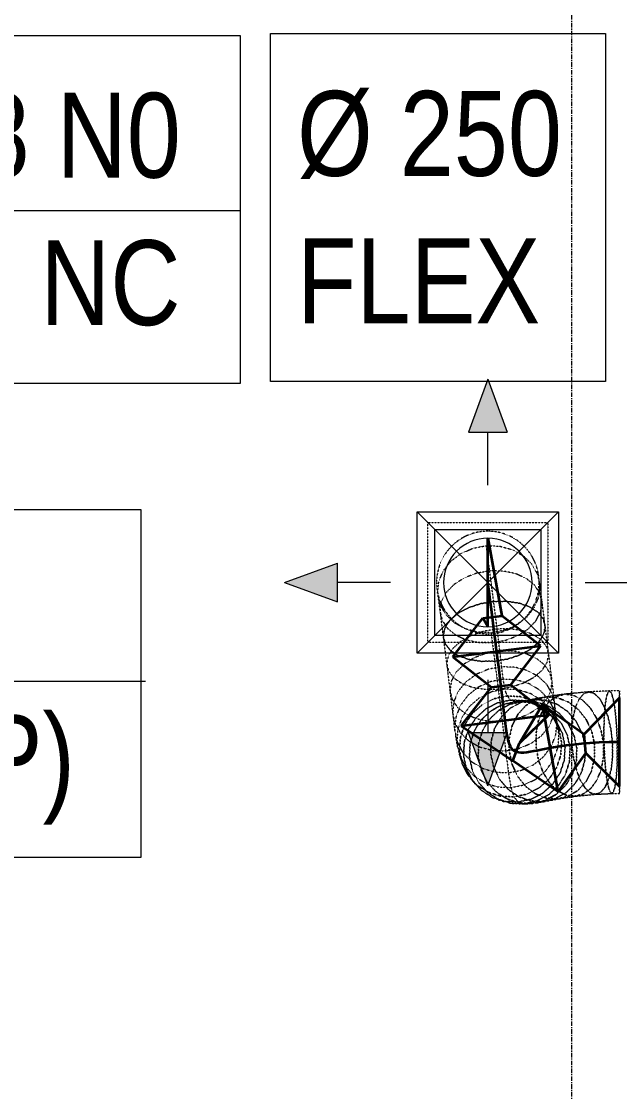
# Model space of a CAD drawing. Header units: inches. Extents: x -83664 to 20107, y -47222 to 19398.
# Drawn here: x -1529 to 163, y -7663 to -4637 of the extents above; entities that cross this region are included whole.
import ezdxf

# ---------------------------------------------------------------- set-up
doc = ezdxf.new("R2010")
doc.units = ezdxf.units.IN
doc.header["$MEASUREMENT"] = 0
for name, pattern in [('Center', [29.999999, 12, -6, 6, -6]), ('Grid Line', [22.225, 12.7, -3.175, 3.175, -3.175]), ('Hidden 0_50', [1.0584, 0.5292, -0.5292])]:
    doc.linetypes.add(name, pattern=pattern)
for name, color, linetype, lineweight, true_color in [('A-DETL', 7, 'Continuous', 18, 0x00a600), ('M-HVAC-DUCT', 7, 'Continuous', 9, 0xffe97f), ('M-HVAC-DUCT-PATT', 7, 'Continuous', 35, 0x007f00)]:
    doc.layers.add(name, color=color, linetype=linetype, lineweight=lineweight, true_color=true_color)
for name, color, linetype, lineweight in [('A-DETL-GENF', 7, 'Continuous', 9), ('G-ANNO-TEXT', 7, 'Continuous', 9), ('M-HVAC-CDFF', 7, 'Continuous', 9), ('M-HVAC-DUCT-CNTR', 7, 'Center', 9), ('S-GRID', 7, 'Continuous', 9)]:
    doc.layers.add(name, color=color, linetype=linetype, lineweight=lineweight)
doc.styles.add('Arial Narrow_21', font='ARIALN.TTF', dxfattribs={"height": 240})

# ---------------------------------------------------------------- blocks, each defined once
blk = doc.blocks.new('GCE-AT-Supply Air Rectangular Diffuser - 300x300-6788639-FIRST FLOOR AC CONDITIONING LAYOUT - PART A')
at = {"layer": 'A-DETL-GENF', "true_color": 0xff7f00}
for points in [[(54.6, 425), (0, 575), (-54.6, 425)], [(-425, -54.6), (-425, 54.6), (-575, 0)], [(425, -54.6), (575, 0), (425, 54.6)], [(0, -575), (54.6, -425), (-54.6, -425)]]:
    blk.add_hatch(color=30, dxfattribs=at).paths.add_polyline_path(points)
at = {"layer": 'A-DETL-GENF', "color": 30, "true_color": 0xff7f00}
for p, q in [((0, 575), (-54.6, 425)), ((0, 575), (54.6, 425)), ((-54.6, 425), (54.6, 425)), ((0, 275), (0, 425)), ((-200, -200), (200, 200)), ((-200, 200), (200, -200)), ((-200, -200), (-200, 200)), ((-200, 200), (200, 200)), ((200, 200), (200, -200)), ((-575, 0), (-425, 54.6)), ((-425, -54.6), (-425, 54.6)), ((425, 54.6), (425, -54.6)), ((575, 0), (425, 54.6)), ((-575, 0), (-425, -54.6)), ((275, 0), (425, 0)), ((-275, 0), (-425, 0)), ((575, 0), (425, -54.6)), ((200, -200), (-200, -200)), ((0, -275), (0, -425)), ((54.6, -425), (-54.6, -425)), ((0, -575), (-54.6, -425)), ((0, -575), (54.6, -425))]:
    blk.add_line(p, q, dxfattribs=at)
blk = doc.blocks.new('M_Rectangular to Round Transition - Angle - 45 Degree-7600494-FIRST FLOOR AC CONDITIONING LAYOUT - PART A')
at = {"layer": 'M-HVAC-DUCT', "color": 30, "true_color": 0xff7f00}
for p, q in [((160335, 87412.4), (160335, 87712.4)), ((160335, 87712.4), (160635, 87712.4)), ((160635, 87712.4), (160635, 87412.4)), ((160635, 87412.4), (160335, 87412.4))]:
    blk.add_line(p, q, dxfattribs=at)
for start, end in [(90, 180), (0, 90), (180, 270), (270, 0)]:
    blk.add_arc((160485, 87562.4), 125, start, end, dxfattribs=at)
blk = doc.blocks.new('TEMW-SMBZ-HO-BM-HVAC-00002_rvt-1-FIRST FLOOR AC CONDITIONING LAYOUT - PART A')
at = {"layer": 'M-HVAC-DUCT', "color": 30, "linetype": 'Hidden 0_50', "true_color": 0xff7f00}
for p, q in [((151076.9, 91978.7), (151076.9, 92318.7)), ((151076.9, 92318.7), (151416.9, 92318.7)), ((151416.9, 92318.7), (151416.9, 91978.7)), ((151252.1, 92181.4), (151242.8, 92252.8)), ((151263.3, 92095.1), (151252.1, 92181.4)), ((151399.6, 92098.9), (151393.1, 92148.6)), ((151105.6, 92111), (151112.1, 92061.4)), ((151273.2, 92017.2), (151263.3, 92095.1)), ((151408.6, 92029.2), (151399.6, 92098.8)), ((151112, 92061.5), (151121, 91992.2)), ((151255.9, 92006.7), (151259.5, 91978.9)), ((151280.8, 91955.3), (151273.2, 92017.2)), ((151418.6, 91950.4), (151408.7, 92029.1)), ((151416.9, 91978.7), (151076.9, 91978.7)), ((151121, 91992.3), (151130.9, 91914.2)), ((151259.5, 91978.9), (151266.3, 91926.3)), ((151286.1, 91910.4), (151280.8, 91955.3)), ((151428.2, 91873.3), (151418.7, 91950.2)), ((151130.9, 91914.4), (151140.3, 91838.3)), ((151266.3, 91926.3), (151276.4, 91847.4)), ((151290.4, 91875.2), (151286.1, 91910.4)), ((151295.1, 91847.5), (151290.4, 91875.2)), ((151435.7, 91808.6), (151428.2, 91872.9)), ((151140.2, 91838.7), (151147.7, 91774.6)), ((151276.4, 91847.4), (151287.6, 91756.3)), ((151301.5, 91828), (151295.1, 91847.5)), ((151311, 91816.4), (151301.5, 91828)), ((151402, 91823.7), (151362.1, 91816.2)), ((151413, 91825.2), (151374.2, 91817.9)), ((151459.1, 91832.5), (151405.5, 91824.3)), ((151465, 91833.1), (151413, 91825.2)), ((151531.1, 91839.4), (151462.6, 91832.9)), ((151532.5, 91839.5), (151465, 91833.1)), ((151590.7, 91842.3), (151532.1, 91839.5)), ((151590.8, 91842.3), (151532.5, 91839.5)), ((151619.5, 91842.3), (151590.8, 91842.3)), ((151619.5, 91842.3), (151590.8, 91842.3)), ((151619.5, 91552.3), (151619.5, 91842.3)), ((151619.5, 91552.3), (151619.5, 91842.3)), ((151619.5, 91842.3), (151619.5, 91697.3)), ((151619.5, 91842.3), (151619.5, 91697.3)), ((151325.2, 91811.8), (151311, 91816.4)), ((151345.6, 91812.9), (151325.2, 91811.8)), ((151351.2, 91813.2), (151330.9, 91812.2)), ((151363.6, 91816.5), (151334.6, 91811.4)), ((151374.2, 91817.9), (151345.6, 91812.9)), ((151381, 91805.6), (151367.2, 91810.1)), ((151441.5, 91761.2), (151435.7, 91809.1)), ((151147.8, 91774.1), (151153.8, 91724.9)), ((151433.2, 91765.2), (151423.7, 91776.7)), ((151446.4, 91733.4), (151440.7, 91766.8)), ((151287.6, 91756.3), (151297.4, 91672.9)), ((151448.6, 91731.3), (151441.7, 91752.6)), ((151154.6, 91719.3), (151160.8, 91683.1)), ((151297.4, 91672.9), (151305, 91610.9)), ((151619.5, 91697.3), (151619.5, 91552.3)), ((151619.5, 91697.3), (151619.5, 91552.3)), ((151165.5, 91664), (151173.6, 91639.4)), ((151305, 91610.9), (151312.1, 91569.1)), ((151198.5, 91594), (151210.4, 91579.6)), ((151312.1, 91569.1), (151320.7, 91542.7)), ((151492.3, 91544.5), (151551.2, 91550.1)), ((151494.7, 91544.7), (151552.7, 91550.2)), ((151551.2, 91550.1), (151597.5, 91552.3)), ((151551.6, 91550.1), (151597.6, 91552.3)), ((151597.5, 91552.3), (151619.5, 91552.3)), ((151597.5, 91552.3), (151619.5, 91552.3)), ((151276.3, 91534.7), (151293.5, 91529.1)), ((151320.7, 91542.7), (151332.5, 91528.3)), ((151332.5, 91528.3), (151349.3, 91522.9)), ((151343.6, 91522.5), (151366.8, 91523.7)), ((151349.3, 91522.9), (151372.4, 91524.1)), ((151372.4, 91524.1), (151403.4, 91529.5)), ((151383.5, 91525.5), (151414, 91530.9)), ((151403.4, 91529.5), (151443.3, 91537)), ((151415.6, 91531.2), (151454.3, 91538.5)), ((151443.3, 91537), (151492.3, 91544.5)), ((151450.8, 91537.9), (151498.2, 91545.1))]:
    blk.add_line(p, q, dxfattribs=at)
at = {"layer": 'M-HVAC-DUCT', "color": 30, "linetype": 'Hidden 0_50', "true_color": 0xff7f00, "flags": 128}
for points in [[(151255.9, 92006.7), (151218.3, 92008.1), (151182.8, 92017.8), (151151.8, 92035.1), (151127.5, 92058.9), (151111.5, 92087.5), (151104.8, 92119), (151108.1, 92151.2), (151120.9, 92181.9), (151142.5, 92209.1), (151171.4, 92230.9), (151205.6, 92245.8), (151242.8, 92252.8)], [(151242.8, 92252.8), (151280.4, 92251.4), (151315.9, 92241.7), (151346.9, 92224.4), (151371.2, 92200.7), (151387.2, 92172.1), (151393.9, 92140.6), (151390.6, 92108.4), (151377.8, 92077.6), (151356.2, 92050.4), (151327.3, 92028.6), (151293.1, 92013.7), (151255.9, 92006.7)], [(151252.1, 92181.4), (151214.9, 92174.8), (151180.5, 92161.7), (151151.2, 92143.1), (151129, 92120.2), (151115.5, 92094.6), (151111.5, 92068), (151117.4, 92042.2), (151132.7, 92019), (151156.4, 91999.9), (151186.9, 91986.4), (151222.1, 91979.2), (151259.5, 91978.9)], [(151252.1, 92181.4), (151214.9, 92174.8), (151180.5, 92161.7), (151151.2, 92143.1), (151129, 92120.2), (151115.5, 92094.6), (151111.5, 92068), (151117.4, 92042.2), (151132.7, 92019), (151156.4, 91999.9), (151186.9, 91986.4), (151222.1, 91979.2), (151259.5, 91978.9)], [(151259.5, 91978.9), (151296.8, 91985.5), (151331.2, 91998.5), (151360.5, 92017.1), (151382.7, 92040), (151396.2, 92065.7), (151400.2, 92092.3), (151394.3, 92118.1), (151379, 92141.3), (151355.3, 92160.3), (151324.8, 92173.9), (151289.6, 92181.1), (151252.1, 92181.4)], [(151259.5, 91978.9), (151296.8, 91985.5), (151331.2, 91998.5), (151360.5, 92017.1), (151382.7, 92040), (151396.2, 92065.7), (151400.2, 92092.3), (151394.3, 92118.1), (151379, 92141.3), (151355.3, 92160.3), (151324.8, 92173.9), (151289.6, 92181.1), (151252.1, 92181.4)], [(151266.3, 91926.3), (151229, 91925.8), (151194, 91931), (151163.9, 91941.7), (151140.7, 91957.1), (151125.9, 91976.2), (151120.6, 91997.6), (151125.1, 92019.9), (151139.2, 92041.5), (151161.8, 92061.1), (151191.4, 92077.2), (151226, 92088.8), (151263.3, 92095.1)], [(151263.3, 92095.1), (151226, 92088.8), (151191.4, 92077.2), (151161.8, 92061.1), (151139.2, 92041.5), (151125.1, 92019.9), (151120.6, 91997.6), (151125.9, 91976.2), (151140.7, 91957.1), (151163.9, 91941.7), (151194, 91931), (151229, 91925.8), (151266.3, 91926.3)], [(151263.3, 92095.1), (151300.7, 92095.6), (151335.6, 92090.3), (151365.7, 92079.6), (151389, 92064.2), (151403.7, 92045.2), (151409, 92023.8), (151404.5, 92001.5), (151390.5, 91979.8), (151367.9, 91960.3), (151338.2, 91944.1), (151303.6, 91932.5), (151266.3, 91926.3)], [(151266.3, 91926.3), (151303.6, 91932.5), (151338.2, 91944.1), (151367.9, 91960.3), (151390.5, 91979.8), (151404.5, 92001.5), (151409, 92023.8), (151403.7, 92045.2), (151389, 92064.2), (151365.7, 92079.6), (151335.6, 92090.3), (151300.7, 92095.6), (151263.3, 92095.1)], [(151273.2, 92017.2), (151235.9, 92011), (151201.3, 91999.4), (151171.7, 91983.3), (151149.1, 91963.6), (151135, 91941.9), (151130.5, 91919.5), (151135.9, 91898), (151150.6, 91878.8), (151173.9, 91863.2), (151204, 91852.4), (151239, 91847), (151276.4, 91847.4)], [(151273.2, 92017.2), (151235.9, 92011), (151201.3, 91999.4), (151171.7, 91983.3), (151149.1, 91963.6), (151135, 91941.9), (151130.5, 91919.5), (151135.9, 91898), (151150.6, 91878.8), (151173.9, 91863.2), (151204, 91852.4), (151239, 91847), (151276.4, 91847.4)], [(151276.4, 91847.4), (151313.6, 91853.6), (151348.3, 91865.2), (151377.9, 91881.3), (151400.5, 91900.9), (151414.5, 91922.7), (151419, 91945.1), (151413.7, 91966.6), (151398.9, 91985.8), (151375.7, 92001.3), (151345.5, 92012.2), (151310.6, 92017.6), (151273.2, 92017.2)], [(151276.4, 91847.4), (151313.6, 91853.6), (151348.3, 91865.2), (151377.9, 91881.3), (151400.5, 91900.9), (151414.5, 91922.7), (151419, 91945.1), (151413.7, 91966.6), (151398.9, 91985.8), (151375.7, 92001.3), (151345.5, 92012.2), (151310.6, 92017.6), (151273.2, 92017.2)], [(151280.8, 91955.3), (151243.6, 91949), (151209.1, 91936.3), (151179.7, 91918.1), (151157.5, 91895.6), (151143.8, 91870.5), (151139.8, 91844.3), (151145.6, 91819), (151160.8, 91796.1), (151184.5, 91777.3), (151214.9, 91763.9), (151250.1, 91756.7), (151287.6, 91756.3)], [(151280.8, 91955.3), (151243.6, 91949), (151209.1, 91936.3), (151179.7, 91918.1), (151157.5, 91895.6), (151143.8, 91870.5), (151139.8, 91844.3), (151145.6, 91819), (151160.8, 91796.1), (151184.5, 91777.3), (151214.9, 91763.9), (151250.1, 91756.7), (151287.6, 91756.3)], [(151287.6, 91756.3), (151324.9, 91762.7), (151359.3, 91775.4), (151388.7, 91793.6), (151411, 91816), (151424.6, 91841.2), (151428.6, 91867.3), (151422.8, 91892.7), (151407.6, 91915.5), (151383.9, 91934.3), (151353.5, 91947.7), (151318.3, 91954.9), (151280.8, 91955.3)], [(151287.6, 91756.3), (151324.9, 91762.7), (151359.3, 91775.4), (151388.7, 91793.6), (151411, 91816), (151424.6, 91841.2), (151428.6, 91867.3), (151422.8, 91892.7), (151407.6, 91915.5), (151383.9, 91934.3), (151353.5, 91947.7), (151318.3, 91954.9), (151280.8, 91955.3)], [(151286.1, 91910.4), (151248.9, 91903.7), (151214.6, 91889.3), (151185.5, 91868.3), (151163.7, 91842.1), (151150.7, 91812.4), (151147.2, 91781.3), (151153.6, 91751), (151169.4, 91723.4), (151193.5, 91700.4), (151224.3, 91683.7), (151259.8, 91674.3), (151297.4, 91672.9)], [(151286.1, 91910.4), (151248.9, 91903.7), (151214.6, 91889.3), (151185.5, 91868.3), (151163.7, 91842.1), (151150.7, 91812.4), (151147.2, 91781.3), (151153.6, 91751), (151169.4, 91723.4), (151193.5, 91700.4), (151224.3, 91683.7), (151259.8, 91674.3), (151297.4, 91672.9)], [(151297.4, 91672.9), (151334.6, 91679.6), (151368.9, 91693.9), (151397.9, 91714.9), (151419.7, 91741.2), (151432.8, 91770.8), (151436.3, 91801.9), (151429.9, 91832.3), (151414.1, 91859.9), (151390, 91882.9), (151359.1, 91899.6), (151323.7, 91909), (151286.1, 91910.4)], [(151297.4, 91672.9), (151334.6, 91679.6), (151368.9, 91693.9), (151397.9, 91714.9), (151419.7, 91741.2), (151432.8, 91770.8), (151436.3, 91801.9), (151429.9, 91832.3), (151414.1, 91859.9), (151390, 91882.9), (151359.1, 91899.6), (151323.7, 91909), (151286.1, 91910.4)], [(151290.4, 91875.2), (151253.2, 91868.1), (151219.1, 91852.4), (151190.3, 91829.3), (151168.8, 91800.3), (151156.2, 91767.4), (151153.1, 91732.9), (151159.9, 91699), (151176.1, 91668.2), (151200.6, 91642.4), (151231.7, 91623.5), (151267.3, 91612.8), (151305, 91610.9)], [(151290.4, 91875.2), (151253.2, 91868.1), (151219.1, 91852.4), (151190.3, 91829.3), (151168.8, 91800.3), (151156.2, 91767.4), (151153.1, 91732.9), (151159.9, 91699), (151176.1, 91668.2), (151200.6, 91642.4), (151231.7, 91623.5), (151267.3, 91612.8), (151305, 91610.9)], [(151305, 91610.9), (151342.1, 91618), (151376.3, 91633.7), (151405.1, 91656.8), (151426.5, 91685.8), (151439.2, 91718.7), (151442.3, 91753.2), (151435.4, 91787.1), (151419.2, 91817.9), (151394.8, 91843.7), (151363.7, 91862.6), (151328.1, 91873.3), (151290.4, 91875.2)], [(151305, 91610.9), (151342.1, 91618), (151376.3, 91633.7), (151405.1, 91656.8), (151426.5, 91685.8), (151439.2, 91718.7), (151442.3, 91753.2), (151435.4, 91787.1), (151419.2, 91817.9), (151394.8, 91843.7), (151363.7, 91862.6), (151328.1, 91873.3), (151290.4, 91875.2)], [(151295.1, 91847.5), (151258, 91839.9), (151224, 91823.4), (151195.5, 91799.1), (151174.3, 91768.5), (151161.9, 91733.9), (151159.1, 91697.5), (151166.3, 91661.8), (151182.7, 91629.3), (151207.5, 91602.2), (151238.7, 91582.3), (151274.4, 91571), (151312.1, 91569.1)], [(151295.1, 91847.5), (151258, 91839.9), (151224, 91823.4), (151195.5, 91799.1), (151174.3, 91768.5), (151161.9, 91733.9), (151159.1, 91697.5), (151166.3, 91661.8), (151182.7, 91629.3), (151207.5, 91602.2), (151238.7, 91582.3), (151274.4, 91571), (151312.1, 91569.1)], [(151320.7, 91542.7), (151283.1, 91544.6), (151247.3, 91556), (151215.9, 91576.2), (151191, 91603.9), (151174.3, 91637.2), (151166.9, 91673.7), (151169.4, 91711), (151181.4, 91746.5), (151202.4, 91777.9), (151230.7, 91803), (151264.5, 91820.1), (151301.5, 91828)], [(151301.5, 91828), (151264.5, 91820.1), (151230.7, 91803), (151202.4, 91777.9), (151181.4, 91746.5), (151169.4, 91711), (151166.9, 91673.7), (151174.3, 91637.2), (151191, 91603.9), (151215.9, 91576.2), (151247.3, 91556), (151283.1, 91544.6), (151320.7, 91542.7)], [(151312.1, 91569.1), (151349.2, 91576.6), (151383.2, 91593.1), (151411.7, 91617.5), (151432.9, 91648), (151445.3, 91682.7), (151448.1, 91719.1), (151440.9, 91754.7), (151424.5, 91787.2), (151399.8, 91814.3), (151368.5, 91834.2), (151332.8, 91845.5), (151295.1, 91847.5)], [(151312.1, 91569.1), (151349.2, 91576.6), (151383.2, 91593.1), (151411.7, 91617.5), (151432.9, 91648), (151445.3, 91682.7), (151448.1, 91719.1), (151440.9, 91754.7), (151424.5, 91787.2), (151399.8, 91814.3), (151368.5, 91834.2), (151332.8, 91845.5), (151295.1, 91847.5)], [(151301.5, 91828), (151339.2, 91826.1), (151374.9, 91814.7), (151406.3, 91794.5), (151431.2, 91766.8), (151447.9, 91733.5), (151455.3, 91697), (151452.8, 91659.7), (151440.8, 91624.1), (151419.8, 91592.8), (151391.5, 91567.7), (151357.7, 91550.6), (151320.7, 91542.7)], [(151320.7, 91542.7), (151357.7, 91550.6), (151391.5, 91567.7), (151419.8, 91592.8), (151440.8, 91624.1), (151452.8, 91659.7), (151455.3, 91697), (151447.9, 91733.5), (151431.2, 91766.8), (151406.3, 91794.5), (151374.9, 91814.7), (151339.2, 91826.1), (151301.5, 91828)], [(151443.3, 91537), (151411.5, 91539.5), (151380.9, 91551.7), (151353.4, 91572.6), (151331.1, 91601), (151315.4, 91634.8), (151307.4, 91671.8), (151307.6, 91709.4), (151316, 91745.1), (151332, 91776.4), (151354.6, 91801.2), (151382.3, 91817.9), (151413, 91825.2)], [(151413, 91825.2), (151382.3, 91817.9), (151354.6, 91801.2), (151332, 91776.4), (151316, 91745.1), (151307.6, 91709.4), (151307.4, 91671.8), (151315.4, 91634.8), (151331.1, 91601), (151353.4, 91572.6), (151380.9, 91551.7), (151411.5, 91539.5), (151443.3, 91537)], [(151492.3, 91544.5), (151467.2, 91548), (151442.9, 91561.1), (151421, 91582.9), (151403, 91612), (151390.2, 91646.2), (151383.4, 91683.4), (151383.1, 91720.9), (151389.3, 91756.3), (151401.6, 91787), (151419.2, 91811.1), (151440.8, 91826.8), (151465, 91833.1)], [(151465, 91833.1), (151440.8, 91826.8), (151419.2, 91811.1), (151401.6, 91787), (151389.3, 91756.3), (151383.1, 91720.9), (151383.4, 91683.4), (151390.2, 91646.2), (151403, 91612), (151421, 91582.9), (151442.9, 91561.1), (151467.2, 91548), (151492.3, 91544.5)], [(151413, 91825.2), (151444.8, 91822.7), (151475.4, 91810.5), (151502.8, 91789.6), (151525.2, 91761.2), (151540.9, 91727.4), (151548.9, 91690.4), (151548.7, 91652.8), (151540.3, 91617.1), (151524.3, 91585.8), (151501.6, 91561), (151474, 91544.3), (151443.3, 91537)], [(151443.3, 91537), (151474, 91544.3), (151501.6, 91561), (151524.3, 91585.8), (151540.3, 91617.1), (151548.7, 91652.8), (151548.9, 91690.4), (151540.9, 91727.4), (151525.2, 91761.2), (151502.8, 91789.6), (151475.4, 91810.5), (151444.8, 91822.7), (151413, 91825.2)], [(151465, 91833.1), (151490.1, 91829.6), (151514.4, 91816.5), (151536.3, 91794.7), (151554.2, 91765.6), (151567, 91731.4), (151573.8, 91694.2), (151574.1, 91656.7), (151567.9, 91621.3), (151555.6, 91590.6), (151538.1, 91566.5), (151516.5, 91550.8), (151492.3, 91544.5)], [(151492.3, 91544.5), (151516.5, 91550.8), (151538.1, 91566.5), (151555.6, 91590.6), (151567.9, 91621.3), (151574.1, 91656.7), (151573.8, 91694.2), (151567, 91731.4), (151554.2, 91765.6), (151536.3, 91794.7), (151514.4, 91816.5), (151490.1, 91829.6), (151465, 91833.1)], [(151551.2, 91550.1), (151536.1, 91554.6), (151521.3, 91568.6), (151507.9, 91591.2), (151496.8, 91620.9), (151488.8, 91655.6), (151484.4, 91693), (151484, 91730.5), (151487.5, 91765.6), (151494.6, 91795.9), (151505, 91819.2), (151518, 91834.1), (151532.5, 91839.5)], [(151532.5, 91839.5), (151518, 91834.1), (151505, 91819.2), (151494.6, 91795.9), (151487.5, 91765.6), (151484, 91730.5), (151484.4, 91693), (151488.8, 91655.6), (151496.8, 91620.9), (151507.9, 91591.2), (151521.3, 91568.6), (151536.1, 91554.6), (151551.2, 91550.1)], [(151532.5, 91839.5), (151547.7, 91835.1), (151562.5, 91821.1), (151575.9, 91798.4), (151586.9, 91768.7), (151594.9, 91734), (151599.3, 91696.6), (151599.8, 91659.1), (151596.3, 91624), (151589.1, 91593.8), (151578.7, 91570.4), (151565.8, 91555.5), (151551.2, 91550.1)], [(151551.2, 91550.1), (151565.8, 91555.5), (151578.7, 91570.4), (151589.1, 91593.8), (151596.3, 91624), (151599.8, 91659.1), (151599.3, 91696.6), (151594.9, 91734), (151586.9, 91768.7), (151575.9, 91798.4), (151562.5, 91821.1), (151547.7, 91835.1), (151532.5, 91839.5)], [(151597.5, 91552.3), (151592.5, 91557.2), (151587.6, 91571.7), (151583.2, 91594.7), (151579.5, 91624.8), (151576.8, 91659.7), (151575.3, 91697.3), (151575.1, 91734.8), (151576.2, 91769.8), (151578.5, 91799.8), (151581.8, 91822.8), (151586, 91837.3), (151590.8, 91842.3)], [(151590.8, 91842.3), (151586, 91837.3), (151581.8, 91822.8), (151578.5, 91799.8), (151576.2, 91769.8), (151575.1, 91734.8), (151575.3, 91697.3), (151576.8, 91659.7), (151579.5, 91624.8), (151583.2, 91594.7), (151587.6, 91571.7), (151592.5, 91557.2), (151597.5, 91552.3)], [(151590.8, 91842.3), (151595.8, 91837.3), (151600.6, 91822.8), (151605.1, 91799.8), (151608.7, 91769.8), (151611.4, 91734.8), (151612.9, 91697.3), (151613.1, 91659.7), (151612.1, 91624.8), (151609.8, 91594.7), (151606.4, 91571.7), (151602.2, 91557.2), (151597.5, 91552.3)], [(151597.5, 91552.3), (151602.2, 91557.2), (151606.4, 91571.7), (151609.8, 91594.7), (151612.1, 91624.8), (151613.1, 91659.7), (151612.9, 91697.3), (151611.4, 91734.8), (151608.7, 91769.8), (151605.1, 91799.8), (151600.6, 91822.8), (151595.8, 91837.3), (151590.8, 91842.3)], [(151332.5, 91528.3), (151295, 91530), (151259.3, 91541.4), (151227.9, 91561.7), (151202.9, 91589.6), (151185.9, 91623.1), (151178.2, 91659.9), (151180.3, 91697.6), (151192.1, 91733.6), (151212.7, 91765.4), (151240.7, 91790.9), (151274.2, 91808.3), (151311, 91816.4)], [(151311, 91816.4), (151274.2, 91808.3), (151240.7, 91790.9), (151212.7, 91765.4), (151192.1, 91733.6), (151180.3, 91697.6), (151178.2, 91659.9), (151185.9, 91623.1), (151202.9, 91589.6), (151227.9, 91561.7), (151259.3, 91541.4), (151295, 91530), (151332.5, 91528.3)], [(151349.3, 91522.9), (151312.1, 91524.5), (151276.6, 91535.8), (151245.2, 91556.1), (151220.1, 91584), (151203, 91617.5), (151195, 91654.5), (151196.7, 91692.3), (151208, 91728.5), (151228.1, 91760.4), (151255.7, 91786), (151288.8, 91803.6), (151325.2, 91811.8)], [(151325.2, 91811.8), (151288.8, 91803.6), (151255.7, 91786), (151228.1, 91760.4), (151208, 91728.5), (151196.7, 91692.3), (151195, 91654.5), (151203, 91617.5), (151220.1, 91584), (151245.2, 91556.1), (151276.6, 91535.8), (151312.1, 91524.5), (151349.3, 91522.9)], [(151372.4, 91524.1), (151335.9, 91525.7), (151300.9, 91537), (151269.9, 91557.3), (151245, 91585.2), (151227.9, 91618.8), (151219.6, 91655.7), (151220.9, 91693.5), (151231.6, 91729.6), (151251, 91761.6), (151277.7, 91787.1), (151310, 91804.6), (151345.6, 91812.9)], [(151345.6, 91812.9), (151310, 91804.6), (151277.7, 91787.1), (151251, 91761.6), (151231.6, 91729.6), (151220.9, 91693.5), (151219.6, 91655.7), (151227.9, 91618.8), (151245, 91585.2), (151269.9, 91557.3), (151300.9, 91537), (151335.9, 91525.7), (151372.4, 91524.1)], [(151403.4, 91529.5), (151368.4, 91531.4), (151334.7, 91543), (151304.8, 91563.5), (151280.6, 91591.5), (151263.7, 91625.1), (151255.4, 91662), (151256.1, 91699.7), (151265.9, 91735.6), (151284.1, 91767.4), (151309.4, 91792.7), (151340.2, 91809.9), (151374.2, 91817.9)], [(151374.2, 91817.9), (151340.2, 91809.9), (151309.4, 91792.7), (151284.1, 91767.4), (151265.9, 91735.6), (151256.1, 91699.7), (151255.4, 91662), (151263.7, 91625.1), (151280.6, 91591.5), (151304.8, 91563.5), (151334.7, 91543), (151368.4, 91531.4), (151403.4, 91529.5)], [(151311, 91816.4), (151348.5, 91814.7), (151384.2, 91803.3), (151415.7, 91783), (151440.7, 91755.2), (151457.6, 91721.7), (151465.3, 91684.8), (151463.2, 91647.1), (151451.5, 91611.1), (151430.9, 91579.3), (151402.9, 91553.8), (151369.3, 91536.4), (151332.5, 91528.3)], [(151332.5, 91528.3), (151369.3, 91536.4), (151402.9, 91553.8), (151430.9, 91579.3), (151451.5, 91611.1), (151463.2, 91647.1), (151465.3, 91684.8), (151457.6, 91721.7), (151440.7, 91755.2), (151415.7, 91783), (151384.2, 91803.3), (151348.5, 91814.7), (151311, 91816.4)], [(151325.2, 91811.8), (151362.4, 91810.2), (151397.9, 91798.9), (151429.3, 91778.6), (151454.3, 91750.8), (151471.5, 91717.2), (151479.4, 91680.3), (151477.7, 91642.4), (151466.4, 91606.3), (151446.3, 91574.3), (151418.8, 91548.7), (151385.7, 91531.2), (151349.3, 91522.9)], [(151349.3, 91522.9), (151385.7, 91531.2), (151418.8, 91548.7), (151446.3, 91574.3), (151466.4, 91606.3), (151477.7, 91642.4), (151479.4, 91680.3), (151471.5, 91717.2), (151454.3, 91750.8), (151429.3, 91778.6), (151397.9, 91798.9), (151362.4, 91810.2), (151325.2, 91811.8)], [(151345.6, 91812.9), (151382.2, 91811.2), (151417.1, 91799.9), (151448.1, 91779.6), (151473, 91751.7), (151490.2, 91718.1), (151498.4, 91681.2), (151497.1, 91643.4), (151486.4, 91607.3), (151467.1, 91575.4), (151440.3, 91549.8), (151408, 91532.3), (151372.4, 91524.1)], [(151372.4, 91524.1), (151408, 91532.3), (151440.3, 91549.8), (151467.1, 91575.4), (151486.4, 91607.3), (151497.1, 91643.4), (151498.4, 91681.2), (151490.2, 91718.1), (151473, 91751.7), (151448.1, 91779.6), (151417.1, 91799.9), (151382.2, 91811.2), (151345.6, 91812.9)], [(151374.2, 91817.9), (151409.2, 91816), (151442.9, 91804.4), (151472.8, 91783.9), (151497, 91755.9), (151513.9, 91722.3), (151522.2, 91685.4), (151521.5, 91647.6), (151511.7, 91611.7), (151493.5, 91580), (151468.2, 91554.7), (151437.5, 91537.4), (151403.4, 91529.5)], [(151403.4, 91529.5), (151437.5, 91537.4), (151468.2, 91554.7), (151493.5, 91580), (151511.7, 91611.7), (151521.5, 91647.6), (151522.2, 91685.4), (151513.9, 91722.3), (151497, 91755.9), (151472.8, 91783.9), (151442.9, 91804.4), (151409.2, 91816), (151374.2, 91817.9)]]:
    blk.add_lwpolyline(points, dxfattribs=at)
at = {"layer": 'M-HVAC-DUCT', "color": 30, "linetype": 'Hidden 0_50', "true_color": 0xff7f00}
for start, end in [(90, 180), (0, 90), (180, 270), (270, 0)]:
    blk.add_arc((151246.9, 92148.7), 145, start, end, dxfattribs=at)
at = {"layer": 'M-HVAC-DUCT-CNTR', "color": 30, "linetype": 'Continuous', "lineweight": 35, "true_color": 0xff7f00}
blk.add_open_spline([(151619.5, 91697.3), (151289.1, 91697.3), (151330.7, 91515.4), (151246.9, 92148.7), (151246.9, 92148.7)], degree=3, knots=[0, 0, 0, 0, 3.251741, 4.757474, 4.757474, 4.757474, 4.757474], dxfattribs=at)
at = {"layer": 'M-HVAC-DUCT-PATT', "color": 30, "true_color": 0xff7f00}
for p, q in [((151246.9, 92023.7), (151246.9, 92273.7)), ((151246.9, 92273.7), (151286.1, 92054.8)), ((151148, 91938.2), (151233, 92047.9)), ((151233, 92047.9), (151286.1, 92054.8)), ((151246.9, 92023.7), (151233, 92047.9)), ((151396.1, 91969.5), (151286.1, 92054.8)), ((151148, 91938.2), (151396.1, 91969.5)), ((151148, 91938.2), (151396.1, 91969.5)), ((151396.1, 91969.5), (151310.7, 91859.6)), ((151148, 91938.2), (151257.6, 91853.2)), ((151171.6, 91743.3), (151257.6, 91853.2)), ((151257.6, 91853.2), (151310.7, 91859.6)), ((151419.7, 91774.2), (151310.7, 91859.6)), ((151619.5, 91822.3), (151519.4, 91719.9)), ((151619.5, 91572.3), (151619.5, 91822.3)), ((151619.5, 91572.3), (151619.5, 91822.3)), ((151401.8, 91803.4), (151336.8, 91694.5)), ((151446.1, 91557.3), (151401.8, 91803.4)), ((151446.1, 91557.3), (151401.8, 91803.4)), ((151401.8, 91803.4), (151519.4, 91719.9)), ((151171.6, 91743.3), (151419.7, 91774.2)), ((151171.6, 91743.3), (151419.7, 91774.2)), ((151419.7, 91774.2), (151336.8, 91694.5)), ((151171.6, 91743.3), (151317.4, 91644.6)), ((151523.8, 91666.6), (151519.4, 91719.9)), ((151317.4, 91644.6), (151336.8, 91694.5)), ((151446.1, 91557.3), (151317.4, 91644.6)), ((151446.1, 91557.3), (151523.8, 91666.6)), ((151619.5, 91572.3), (151523.8, 91666.6))]:
    blk.add_line(p, q, dxfattribs=at)
at = {"layer": 'M-HVAC-CDFF', "color": 6, "linetype": 'Hidden 0_50', "lineweight": 9, "true_color": 0xff00ff}
blk.add_blockref('GCE-AT-Supply Air Rectangular Diffuser - 300x300-6788639-FIRST FLOOR AC CONDITIONING LAYOUT - PART A', (151246.9, 92148.7), dxfattribs=at)
at = {"layer": 'M-HVAC-DUCT', "color": 6, "linetype": 'Hidden 0_50', "lineweight": 9, "true_color": 0xff00ff, "rotation": 180}
blk.add_blockref('M_Rectangular to Round Transition - Angle - 45 Degree-7600494-FIRST FLOOR AC CONDITIONING LAYOUT - PART A', (311731.9, 179711.1), dxfattribs=at)
blk = doc.blocks.new('TEMW-SMBZ-HO-BM-HVAC-00002_rvt-2-FIRST FLOOR AC CONDITIONING LAYOUT - PART A')
at = {"layer": 'M-HVAC-DUCT', "color": 30, "linetype": 'Hidden 0_50', "true_color": 0xff7f00}
for p, q in [((151076.9, 91978.7), (151076.9, 92318.7)), ((151076.9, 92318.7), (151416.9, 92318.7)), ((151416.9, 92318.7), (151416.9, 91978.7)), ((151252.1, 92181.4), (151242.8, 92252.8)), ((151263.3, 92095.1), (151252.1, 92181.4)), ((151399.6, 92098.9), (151393.1, 92148.6)), ((151105.6, 92111), (151112.1, 92061.4)), ((151273.2, 92017.2), (151263.3, 92095.1)), ((151408.6, 92029.2), (151399.6, 92098.8)), ((151112, 92061.5), (151121, 91992.2)), ((151255.9, 92006.7), (151259.5, 91978.9)), ((151280.8, 91955.3), (151273.2, 92017.2)), ((151418.6, 91950.4), (151408.7, 92029.1)), ((151416.9, 91978.7), (151076.9, 91978.7)), ((151121, 91992.3), (151130.9, 91914.2)), ((151259.5, 91978.9), (151266.3, 91926.3)), ((151286.1, 91910.4), (151280.8, 91955.3)), ((151428.2, 91873.3), (151418.7, 91950.2)), ((151130.9, 91914.4), (151140.3, 91838.3)), ((151266.3, 91926.3), (151276.4, 91847.4)), ((151290.4, 91875.2), (151286.1, 91910.4)), ((151295.1, 91847.5), (151290.4, 91875.2)), ((151435.7, 91808.6), (151428.2, 91872.9)), ((151140.2, 91838.7), (151147.7, 91774.6)), ((151276.4, 91847.4), (151287.6, 91756.3)), ((151301.5, 91828), (151295.1, 91847.5)), ((151311, 91816.4), (151301.5, 91828)), ((151402, 91823.7), (151362.1, 91816.2)), ((151413, 91825.2), (151374.2, 91817.9)), ((151459.1, 91832.5), (151405.5, 91824.3)), ((151465, 91833.1), (151413, 91825.2)), ((151531.1, 91839.4), (151462.6, 91832.9)), ((151532.5, 91839.5), (151465, 91833.1)), ((151590.7, 91842.3), (151532.1, 91839.5)), ((151590.8, 91842.3), (151532.5, 91839.5)), ((151619.5, 91842.3), (151590.8, 91842.3)), ((151619.5, 91842.3), (151590.8, 91842.3)), ((151619.5, 91552.3), (151619.5, 91842.3)), ((151619.5, 91552.3), (151619.5, 91842.3)), ((151619.5, 91842.3), (151619.5, 91697.3)), ((151619.5, 91842.3), (151619.5, 91697.3)), ((151325.2, 91811.8), (151311, 91816.4)), ((151345.6, 91812.9), (151325.2, 91811.8)), ((151351.2, 91813.2), (151330.9, 91812.2)), ((151363.6, 91816.5), (151334.6, 91811.4)), ((151374.2, 91817.9), (151345.6, 91812.9)), ((151381, 91805.6), (151367.2, 91810.1)), ((151441.5, 91761.2), (151435.7, 91809.1)), ((151147.8, 91774.1), (151153.8, 91724.9)), ((151433.2, 91765.2), (151423.7, 91776.7)), ((151446.4, 91733.4), (151440.7, 91766.8)), ((151287.6, 91756.3), (151297.4, 91672.9)), ((151448.6, 91731.3), (151441.7, 91752.6)), ((151154.6, 91719.3), (151160.8, 91683.1)), ((151297.4, 91672.9), (151305, 91610.9)), ((151619.5, 91697.3), (151619.5, 91552.3)), ((151619.5, 91697.3), (151619.5, 91552.3)), ((151165.5, 91664), (151173.6, 91639.4)), ((151305, 91610.9), (151312.1, 91569.1)), ((151198.5, 91594), (151210.4, 91579.6)), ((151312.1, 91569.1), (151320.7, 91542.7)), ((151492.3, 91544.5), (151551.2, 91550.1)), ((151494.7, 91544.7), (151552.7, 91550.2)), ((151551.2, 91550.1), (151597.5, 91552.3)), ((151551.6, 91550.1), (151597.6, 91552.3)), ((151597.5, 91552.3), (151619.5, 91552.3)), ((151597.5, 91552.3), (151619.5, 91552.3)), ((151276.3, 91534.7), (151293.5, 91529.1)), ((151320.7, 91542.7), (151332.5, 91528.3)), ((151332.5, 91528.3), (151349.3, 91522.9)), ((151343.6, 91522.5), (151366.8, 91523.7)), ((151349.3, 91522.9), (151372.4, 91524.1)), ((151372.4, 91524.1), (151403.4, 91529.5)), ((151383.5, 91525.5), (151414, 91530.9)), ((151403.4, 91529.5), (151443.3, 91537)), ((151415.6, 91531.2), (151454.3, 91538.5)), ((151443.3, 91537), (151492.3, 91544.5)), ((151450.8, 91537.9), (151498.2, 91545.1))]:
    blk.add_line(p, q, dxfattribs=at)
at = {"layer": 'M-HVAC-DUCT', "color": 30, "linetype": 'Hidden 0_50', "true_color": 0xff7f00, "flags": 128}
for points in [[(151255.9, 92006.7), (151218.3, 92008.1), (151182.8, 92017.8), (151151.8, 92035.1), (151127.5, 92058.9), (151111.5, 92087.5), (151104.8, 92119), (151108.1, 92151.2), (151120.9, 92181.9), (151142.5, 92209.1), (151171.4, 92230.9), (151205.6, 92245.8), (151242.8, 92252.8)], [(151242.8, 92252.8), (151280.4, 92251.4), (151315.9, 92241.7), (151346.9, 92224.4), (151371.2, 92200.7), (151387.2, 92172.1), (151393.9, 92140.6), (151390.6, 92108.4), (151377.8, 92077.6), (151356.2, 92050.4), (151327.3, 92028.6), (151293.1, 92013.7), (151255.9, 92006.7)], [(151252.1, 92181.4), (151214.9, 92174.8), (151180.5, 92161.7), (151151.2, 92143.1), (151129, 92120.2), (151115.5, 92094.6), (151111.5, 92068), (151117.4, 92042.2), (151132.7, 92019), (151156.4, 91999.9), (151186.9, 91986.4), (151222.1, 91979.2), (151259.5, 91978.9)], [(151252.1, 92181.4), (151214.9, 92174.8), (151180.5, 92161.7), (151151.2, 92143.1), (151129, 92120.2), (151115.5, 92094.6), (151111.5, 92068), (151117.4, 92042.2), (151132.7, 92019), (151156.4, 91999.9), (151186.9, 91986.4), (151222.1, 91979.2), (151259.5, 91978.9)], [(151259.5, 91978.9), (151296.8, 91985.5), (151331.2, 91998.5), (151360.5, 92017.1), (151382.7, 92040), (151396.2, 92065.7), (151400.2, 92092.3), (151394.3, 92118.1), (151379, 92141.3), (151355.3, 92160.3), (151324.8, 92173.9), (151289.6, 92181.1), (151252.1, 92181.4)], [(151259.5, 91978.9), (151296.8, 91985.5), (151331.2, 91998.5), (151360.5, 92017.1), (151382.7, 92040), (151396.2, 92065.7), (151400.2, 92092.3), (151394.3, 92118.1), (151379, 92141.3), (151355.3, 92160.3), (151324.8, 92173.9), (151289.6, 92181.1), (151252.1, 92181.4)], [(151266.3, 91926.3), (151229, 91925.8), (151194, 91931), (151163.9, 91941.7), (151140.7, 91957.1), (151125.9, 91976.2), (151120.6, 91997.6), (151125.1, 92019.9), (151139.2, 92041.5), (151161.8, 92061.1), (151191.4, 92077.2), (151226, 92088.8), (151263.3, 92095.1)], [(151263.3, 92095.1), (151226, 92088.8), (151191.4, 92077.2), (151161.8, 92061.1), (151139.2, 92041.5), (151125.1, 92019.9), (151120.6, 91997.6), (151125.9, 91976.2), (151140.7, 91957.1), (151163.9, 91941.7), (151194, 91931), (151229, 91925.8), (151266.3, 91926.3)], [(151263.3, 92095.1), (151300.7, 92095.6), (151335.6, 92090.3), (151365.7, 92079.6), (151389, 92064.2), (151403.7, 92045.2), (151409, 92023.8), (151404.5, 92001.5), (151390.5, 91979.8), (151367.9, 91960.3), (151338.2, 91944.1), (151303.6, 91932.5), (151266.3, 91926.3)], [(151266.3, 91926.3), (151303.6, 91932.5), (151338.2, 91944.1), (151367.9, 91960.3), (151390.5, 91979.8), (151404.5, 92001.5), (151409, 92023.8), (151403.7, 92045.2), (151389, 92064.2), (151365.7, 92079.6), (151335.6, 92090.3), (151300.7, 92095.6), (151263.3, 92095.1)], [(151273.2, 92017.2), (151235.9, 92011), (151201.3, 91999.4), (151171.7, 91983.3), (151149.1, 91963.6), (151135, 91941.9), (151130.5, 91919.5), (151135.9, 91898), (151150.6, 91878.8), (151173.9, 91863.2), (151204, 91852.4), (151239, 91847), (151276.4, 91847.4)], [(151273.2, 92017.2), (151235.9, 92011), (151201.3, 91999.4), (151171.7, 91983.3), (151149.1, 91963.6), (151135, 91941.9), (151130.5, 91919.5), (151135.9, 91898), (151150.6, 91878.8), (151173.9, 91863.2), (151204, 91852.4), (151239, 91847), (151276.4, 91847.4)], [(151276.4, 91847.4), (151313.6, 91853.6), (151348.3, 91865.2), (151377.9, 91881.3), (151400.5, 91900.9), (151414.5, 91922.7), (151419, 91945.1), (151413.7, 91966.6), (151398.9, 91985.8), (151375.7, 92001.3), (151345.5, 92012.2), (151310.6, 92017.6), (151273.2, 92017.2)], [(151276.4, 91847.4), (151313.6, 91853.6), (151348.3, 91865.2), (151377.9, 91881.3), (151400.5, 91900.9), (151414.5, 91922.7), (151419, 91945.1), (151413.7, 91966.6), (151398.9, 91985.8), (151375.7, 92001.3), (151345.5, 92012.2), (151310.6, 92017.6), (151273.2, 92017.2)], [(151280.8, 91955.3), (151243.6, 91949), (151209.1, 91936.3), (151179.7, 91918.1), (151157.5, 91895.6), (151143.8, 91870.5), (151139.8, 91844.3), (151145.6, 91819), (151160.8, 91796.1), (151184.5, 91777.3), (151214.9, 91763.9), (151250.1, 91756.7), (151287.6, 91756.3)], [(151280.8, 91955.3), (151243.6, 91949), (151209.1, 91936.3), (151179.7, 91918.1), (151157.5, 91895.6), (151143.8, 91870.5), (151139.8, 91844.3), (151145.6, 91819), (151160.8, 91796.1), (151184.5, 91777.3), (151214.9, 91763.9), (151250.1, 91756.7), (151287.6, 91756.3)], [(151287.6, 91756.3), (151324.9, 91762.7), (151359.3, 91775.4), (151388.7, 91793.6), (151411, 91816), (151424.6, 91841.2), (151428.6, 91867.3), (151422.8, 91892.7), (151407.6, 91915.5), (151383.9, 91934.3), (151353.5, 91947.7), (151318.3, 91954.9), (151280.8, 91955.3)], [(151287.6, 91756.3), (151324.9, 91762.7), (151359.3, 91775.4), (151388.7, 91793.6), (151411, 91816), (151424.6, 91841.2), (151428.6, 91867.3), (151422.8, 91892.7), (151407.6, 91915.5), (151383.9, 91934.3), (151353.5, 91947.7), (151318.3, 91954.9), (151280.8, 91955.3)], [(151286.1, 91910.4), (151248.9, 91903.7), (151214.6, 91889.3), (151185.5, 91868.3), (151163.7, 91842.1), (151150.7, 91812.4), (151147.2, 91781.3), (151153.6, 91751), (151169.4, 91723.4), (151193.5, 91700.4), (151224.3, 91683.7), (151259.8, 91674.3), (151297.4, 91672.9)], [(151286.1, 91910.4), (151248.9, 91903.7), (151214.6, 91889.3), (151185.5, 91868.3), (151163.7, 91842.1), (151150.7, 91812.4), (151147.2, 91781.3), (151153.6, 91751), (151169.4, 91723.4), (151193.5, 91700.4), (151224.3, 91683.7), (151259.8, 91674.3), (151297.4, 91672.9)], [(151297.4, 91672.9), (151334.6, 91679.6), (151368.9, 91693.9), (151397.9, 91714.9), (151419.7, 91741.2), (151432.8, 91770.8), (151436.3, 91801.9), (151429.9, 91832.3), (151414.1, 91859.9), (151390, 91882.9), (151359.1, 91899.6), (151323.7, 91909), (151286.1, 91910.4)], [(151297.4, 91672.9), (151334.6, 91679.6), (151368.9, 91693.9), (151397.9, 91714.9), (151419.7, 91741.2), (151432.8, 91770.8), (151436.3, 91801.9), (151429.9, 91832.3), (151414.1, 91859.9), (151390, 91882.9), (151359.1, 91899.6), (151323.7, 91909), (151286.1, 91910.4)], [(151290.4, 91875.2), (151253.2, 91868.1), (151219.1, 91852.4), (151190.3, 91829.3), (151168.8, 91800.3), (151156.2, 91767.4), (151153.1, 91732.9), (151159.9, 91699), (151176.1, 91668.2), (151200.6, 91642.4), (151231.7, 91623.5), (151267.3, 91612.8), (151305, 91610.9)], [(151290.4, 91875.2), (151253.2, 91868.1), (151219.1, 91852.4), (151190.3, 91829.3), (151168.8, 91800.3), (151156.2, 91767.4), (151153.1, 91732.9), (151159.9, 91699), (151176.1, 91668.2), (151200.6, 91642.4), (151231.7, 91623.5), (151267.3, 91612.8), (151305, 91610.9)], [(151305, 91610.9), (151342.1, 91618), (151376.3, 91633.7), (151405.1, 91656.8), (151426.5, 91685.8), (151439.2, 91718.7), (151442.3, 91753.2), (151435.4, 91787.1), (151419.2, 91817.9), (151394.8, 91843.7), (151363.7, 91862.6), (151328.1, 91873.3), (151290.4, 91875.2)], [(151305, 91610.9), (151342.1, 91618), (151376.3, 91633.7), (151405.1, 91656.8), (151426.5, 91685.8), (151439.2, 91718.7), (151442.3, 91753.2), (151435.4, 91787.1), (151419.2, 91817.9), (151394.8, 91843.7), (151363.7, 91862.6), (151328.1, 91873.3), (151290.4, 91875.2)], [(151295.1, 91847.5), (151258, 91839.9), (151224, 91823.4), (151195.5, 91799.1), (151174.3, 91768.5), (151161.9, 91733.9), (151159.1, 91697.5), (151166.3, 91661.8), (151182.7, 91629.3), (151207.5, 91602.2), (151238.7, 91582.3), (151274.4, 91571), (151312.1, 91569.1)], [(151295.1, 91847.5), (151258, 91839.9), (151224, 91823.4), (151195.5, 91799.1), (151174.3, 91768.5), (151161.9, 91733.9), (151159.1, 91697.5), (151166.3, 91661.8), (151182.7, 91629.3), (151207.5, 91602.2), (151238.7, 91582.3), (151274.4, 91571), (151312.1, 91569.1)], [(151320.7, 91542.7), (151283.1, 91544.6), (151247.3, 91556), (151215.9, 91576.2), (151191, 91603.9), (151174.3, 91637.2), (151166.9, 91673.7), (151169.4, 91711), (151181.4, 91746.5), (151202.4, 91777.9), (151230.7, 91803), (151264.5, 91820.1), (151301.5, 91828)], [(151301.5, 91828), (151264.5, 91820.1), (151230.7, 91803), (151202.4, 91777.9), (151181.4, 91746.5), (151169.4, 91711), (151166.9, 91673.7), (151174.3, 91637.2), (151191, 91603.9), (151215.9, 91576.2), (151247.3, 91556), (151283.1, 91544.6), (151320.7, 91542.7)], [(151312.1, 91569.1), (151349.2, 91576.6), (151383.2, 91593.1), (151411.7, 91617.5), (151432.9, 91648), (151445.3, 91682.7), (151448.1, 91719.1), (151440.9, 91754.7), (151424.5, 91787.2), (151399.8, 91814.3), (151368.5, 91834.2), (151332.8, 91845.5), (151295.1, 91847.5)], [(151312.1, 91569.1), (151349.2, 91576.6), (151383.2, 91593.1), (151411.7, 91617.5), (151432.9, 91648), (151445.3, 91682.7), (151448.1, 91719.1), (151440.9, 91754.7), (151424.5, 91787.2), (151399.8, 91814.3), (151368.5, 91834.2), (151332.8, 91845.5), (151295.1, 91847.5)], [(151301.5, 91828), (151339.2, 91826.1), (151374.9, 91814.7), (151406.3, 91794.5), (151431.2, 91766.8), (151447.9, 91733.5), (151455.3, 91697), (151452.8, 91659.7), (151440.8, 91624.1), (151419.8, 91592.8), (151391.5, 91567.7), (151357.7, 91550.6), (151320.7, 91542.7)], [(151320.7, 91542.7), (151357.7, 91550.6), (151391.5, 91567.7), (151419.8, 91592.8), (151440.8, 91624.1), (151452.8, 91659.7), (151455.3, 91697), (151447.9, 91733.5), (151431.2, 91766.8), (151406.3, 91794.5), (151374.9, 91814.7), (151339.2, 91826.1), (151301.5, 91828)], [(151443.3, 91537), (151411.5, 91539.5), (151380.9, 91551.7), (151353.4, 91572.6), (151331.1, 91601), (151315.4, 91634.8), (151307.4, 91671.8), (151307.6, 91709.4), (151316, 91745.1), (151332, 91776.4), (151354.6, 91801.2), (151382.3, 91817.9), (151413, 91825.2)], [(151413, 91825.2), (151382.3, 91817.9), (151354.6, 91801.2), (151332, 91776.4), (151316, 91745.1), (151307.6, 91709.4), (151307.4, 91671.8), (151315.4, 91634.8), (151331.1, 91601), (151353.4, 91572.6), (151380.9, 91551.7), (151411.5, 91539.5), (151443.3, 91537)], [(151492.3, 91544.5), (151467.2, 91548), (151442.9, 91561.1), (151421, 91582.9), (151403, 91612), (151390.2, 91646.2), (151383.4, 91683.4), (151383.1, 91720.9), (151389.3, 91756.3), (151401.6, 91787), (151419.2, 91811.1), (151440.8, 91826.8), (151465, 91833.1)], [(151465, 91833.1), (151440.8, 91826.8), (151419.2, 91811.1), (151401.6, 91787), (151389.3, 91756.3), (151383.1, 91720.9), (151383.4, 91683.4), (151390.2, 91646.2), (151403, 91612), (151421, 91582.9), (151442.9, 91561.1), (151467.2, 91548), (151492.3, 91544.5)], [(151413, 91825.2), (151444.8, 91822.7), (151475.4, 91810.5), (151502.8, 91789.6), (151525.2, 91761.2), (151540.9, 91727.4), (151548.9, 91690.4), (151548.7, 91652.8), (151540.3, 91617.1), (151524.3, 91585.8), (151501.6, 91561), (151474, 91544.3), (151443.3, 91537)], [(151443.3, 91537), (151474, 91544.3), (151501.6, 91561), (151524.3, 91585.8), (151540.3, 91617.1), (151548.7, 91652.8), (151548.9, 91690.4), (151540.9, 91727.4), (151525.2, 91761.2), (151502.8, 91789.6), (151475.4, 91810.5), (151444.8, 91822.7), (151413, 91825.2)], [(151465, 91833.1), (151490.1, 91829.6), (151514.4, 91816.5), (151536.3, 91794.7), (151554.2, 91765.6), (151567, 91731.4), (151573.8, 91694.2), (151574.1, 91656.7), (151567.9, 91621.3), (151555.6, 91590.6), (151538.1, 91566.5), (151516.5, 91550.8), (151492.3, 91544.5)], [(151492.3, 91544.5), (151516.5, 91550.8), (151538.1, 91566.5), (151555.6, 91590.6), (151567.9, 91621.3), (151574.1, 91656.7), (151573.8, 91694.2), (151567, 91731.4), (151554.2, 91765.6), (151536.3, 91794.7), (151514.4, 91816.5), (151490.1, 91829.6), (151465, 91833.1)], [(151551.2, 91550.1), (151536.1, 91554.6), (151521.3, 91568.6), (151507.9, 91591.2), (151496.8, 91620.9), (151488.8, 91655.6), (151484.4, 91693), (151484, 91730.5), (151487.5, 91765.6), (151494.6, 91795.9), (151505, 91819.2), (151518, 91834.1), (151532.5, 91839.5)], [(151532.5, 91839.5), (151518, 91834.1), (151505, 91819.2), (151494.6, 91795.9), (151487.5, 91765.6), (151484, 91730.5), (151484.4, 91693), (151488.8, 91655.6), (151496.8, 91620.9), (151507.9, 91591.2), (151521.3, 91568.6), (151536.1, 91554.6), (151551.2, 91550.1)], [(151532.5, 91839.5), (151547.7, 91835.1), (151562.5, 91821.1), (151575.9, 91798.4), (151586.9, 91768.7), (151594.9, 91734), (151599.3, 91696.6), (151599.8, 91659.1), (151596.3, 91624), (151589.1, 91593.8), (151578.7, 91570.4), (151565.8, 91555.5), (151551.2, 91550.1)], [(151551.2, 91550.1), (151565.8, 91555.5), (151578.7, 91570.4), (151589.1, 91593.8), (151596.3, 91624), (151599.8, 91659.1), (151599.3, 91696.6), (151594.9, 91734), (151586.9, 91768.7), (151575.9, 91798.4), (151562.5, 91821.1), (151547.7, 91835.1), (151532.5, 91839.5)], [(151597.5, 91552.3), (151592.5, 91557.2), (151587.6, 91571.7), (151583.2, 91594.7), (151579.5, 91624.8), (151576.8, 91659.7), (151575.3, 91697.3), (151575.1, 91734.8), (151576.2, 91769.8), (151578.5, 91799.8), (151581.8, 91822.8), (151586, 91837.3), (151590.8, 91842.3)], [(151590.8, 91842.3), (151586, 91837.3), (151581.8, 91822.8), (151578.5, 91799.8), (151576.2, 91769.8), (151575.1, 91734.8), (151575.3, 91697.3), (151576.8, 91659.7), (151579.5, 91624.8), (151583.2, 91594.7), (151587.6, 91571.7), (151592.5, 91557.2), (151597.5, 91552.3)], [(151590.8, 91842.3), (151595.8, 91837.3), (151600.6, 91822.8), (151605.1, 91799.8), (151608.7, 91769.8), (151611.4, 91734.8), (151612.9, 91697.3), (151613.1, 91659.7), (151612.1, 91624.8), (151609.8, 91594.7), (151606.4, 91571.7), (151602.2, 91557.2), (151597.5, 91552.3)], [(151597.5, 91552.3), (151602.2, 91557.2), (151606.4, 91571.7), (151609.8, 91594.7), (151612.1, 91624.8), (151613.1, 91659.7), (151612.9, 91697.3), (151611.4, 91734.8), (151608.7, 91769.8), (151605.1, 91799.8), (151600.6, 91822.8), (151595.8, 91837.3), (151590.8, 91842.3)], [(151332.5, 91528.3), (151295, 91530), (151259.3, 91541.4), (151227.9, 91561.7), (151202.9, 91589.6), (151185.9, 91623.1), (151178.2, 91659.9), (151180.3, 91697.6), (151192.1, 91733.6), (151212.7, 91765.4), (151240.7, 91790.9), (151274.2, 91808.3), (151311, 91816.4)], [(151311, 91816.4), (151274.2, 91808.3), (151240.7, 91790.9), (151212.7, 91765.4), (151192.1, 91733.6), (151180.3, 91697.6), (151178.2, 91659.9), (151185.9, 91623.1), (151202.9, 91589.6), (151227.9, 91561.7), (151259.3, 91541.4), (151295, 91530), (151332.5, 91528.3)], [(151349.3, 91522.9), (151312.1, 91524.5), (151276.6, 91535.8), (151245.2, 91556.1), (151220.1, 91584), (151203, 91617.5), (151195, 91654.5), (151196.7, 91692.3), (151208, 91728.5), (151228.1, 91760.4), (151255.7, 91786), (151288.8, 91803.6), (151325.2, 91811.8)], [(151325.2, 91811.8), (151288.8, 91803.6), (151255.7, 91786), (151228.1, 91760.4), (151208, 91728.5), (151196.7, 91692.3), (151195, 91654.5), (151203, 91617.5), (151220.1, 91584), (151245.2, 91556.1), (151276.6, 91535.8), (151312.1, 91524.5), (151349.3, 91522.9)], [(151372.4, 91524.1), (151335.9, 91525.7), (151300.9, 91537), (151269.9, 91557.3), (151245, 91585.2), (151227.9, 91618.8), (151219.6, 91655.7), (151220.9, 91693.5), (151231.6, 91729.6), (151251, 91761.6), (151277.7, 91787.1), (151310, 91804.6), (151345.6, 91812.9)], [(151345.6, 91812.9), (151310, 91804.6), (151277.7, 91787.1), (151251, 91761.6), (151231.6, 91729.6), (151220.9, 91693.5), (151219.6, 91655.7), (151227.9, 91618.8), (151245, 91585.2), (151269.9, 91557.3), (151300.9, 91537), (151335.9, 91525.7), (151372.4, 91524.1)], [(151403.4, 91529.5), (151368.4, 91531.4), (151334.7, 91543), (151304.8, 91563.5), (151280.6, 91591.5), (151263.7, 91625.1), (151255.4, 91662), (151256.1, 91699.7), (151265.9, 91735.6), (151284.1, 91767.4), (151309.4, 91792.7), (151340.2, 91809.9), (151374.2, 91817.9)], [(151374.2, 91817.9), (151340.2, 91809.9), (151309.4, 91792.7), (151284.1, 91767.4), (151265.9, 91735.6), (151256.1, 91699.7), (151255.4, 91662), (151263.7, 91625.1), (151280.6, 91591.5), (151304.8, 91563.5), (151334.7, 91543), (151368.4, 91531.4), (151403.4, 91529.5)], [(151311, 91816.4), (151348.5, 91814.7), (151384.2, 91803.3), (151415.7, 91783), (151440.7, 91755.2), (151457.6, 91721.7), (151465.3, 91684.8), (151463.2, 91647.1), (151451.5, 91611.1), (151430.9, 91579.3), (151402.9, 91553.8), (151369.3, 91536.4), (151332.5, 91528.3)], [(151332.5, 91528.3), (151369.3, 91536.4), (151402.9, 91553.8), (151430.9, 91579.3), (151451.5, 91611.1), (151463.2, 91647.1), (151465.3, 91684.8), (151457.6, 91721.7), (151440.7, 91755.2), (151415.7, 91783), (151384.2, 91803.3), (151348.5, 91814.7), (151311, 91816.4)], [(151325.2, 91811.8), (151362.4, 91810.2), (151397.9, 91798.9), (151429.3, 91778.6), (151454.3, 91750.8), (151471.5, 91717.2), (151479.4, 91680.3), (151477.7, 91642.4), (151466.4, 91606.3), (151446.3, 91574.3), (151418.8, 91548.7), (151385.7, 91531.2), (151349.3, 91522.9)], [(151349.3, 91522.9), (151385.7, 91531.2), (151418.8, 91548.7), (151446.3, 91574.3), (151466.4, 91606.3), (151477.7, 91642.4), (151479.4, 91680.3), (151471.5, 91717.2), (151454.3, 91750.8), (151429.3, 91778.6), (151397.9, 91798.9), (151362.4, 91810.2), (151325.2, 91811.8)], [(151345.6, 91812.9), (151382.2, 91811.2), (151417.1, 91799.9), (151448.1, 91779.6), (151473, 91751.7), (151490.2, 91718.1), (151498.4, 91681.2), (151497.1, 91643.4), (151486.4, 91607.3), (151467.1, 91575.4), (151440.3, 91549.8), (151408, 91532.3), (151372.4, 91524.1)], [(151372.4, 91524.1), (151408, 91532.3), (151440.3, 91549.8), (151467.1, 91575.4), (151486.4, 91607.3), (151497.1, 91643.4), (151498.4, 91681.2), (151490.2, 91718.1), (151473, 91751.7), (151448.1, 91779.6), (151417.1, 91799.9), (151382.2, 91811.2), (151345.6, 91812.9)], [(151374.2, 91817.9), (151409.2, 91816), (151442.9, 91804.4), (151472.8, 91783.9), (151497, 91755.9), (151513.9, 91722.3), (151522.2, 91685.4), (151521.5, 91647.6), (151511.7, 91611.7), (151493.5, 91580), (151468.2, 91554.7), (151437.5, 91537.4), (151403.4, 91529.5)], [(151403.4, 91529.5), (151437.5, 91537.4), (151468.2, 91554.7), (151493.5, 91580), (151511.7, 91611.7), (151521.5, 91647.6), (151522.2, 91685.4), (151513.9, 91722.3), (151497, 91755.9), (151472.8, 91783.9), (151442.9, 91804.4), (151409.2, 91816), (151374.2, 91817.9)]]:
    blk.add_lwpolyline(points, dxfattribs=at)
at = {"layer": 'M-HVAC-DUCT', "color": 30, "linetype": 'Hidden 0_50', "true_color": 0xff7f00}
for start, end in [(90, 180), (0, 90), (180, 270), (270, 0)]:
    blk.add_arc((151246.9, 92148.7), 145, start, end, dxfattribs=at)
at = {"layer": 'M-HVAC-DUCT-CNTR', "color": 30, "linetype": 'Continuous', "lineweight": 35, "true_color": 0xff7f00}
blk.add_open_spline([(151619.5, 91697.3), (151289.1, 91697.3), (151330.7, 91515.4), (151246.9, 92148.7), (151246.9, 92148.7)], degree=3, knots=[0, 0, 0, 0, 3.251741, 4.757474, 4.757474, 4.757474, 4.757474], dxfattribs=at)
at = {"layer": 'M-HVAC-DUCT-PATT', "color": 30, "true_color": 0xff7f00}
for p, q in [((151246.9, 92023.7), (151246.9, 92273.7)), ((151246.9, 92273.7), (151286.1, 92054.8)), ((151148, 91938.2), (151233, 92047.9)), ((151233, 92047.9), (151286.1, 92054.8)), ((151246.9, 92023.7), (151233, 92047.9)), ((151396.1, 91969.5), (151286.1, 92054.8)), ((151148, 91938.2), (151396.1, 91969.5)), ((151148, 91938.2), (151396.1, 91969.5)), ((151396.1, 91969.5), (151310.7, 91859.6)), ((151148, 91938.2), (151257.6, 91853.2)), ((151171.6, 91743.3), (151257.6, 91853.2)), ((151257.6, 91853.2), (151310.7, 91859.6)), ((151419.7, 91774.2), (151310.7, 91859.6)), ((151619.5, 91822.3), (151519.4, 91719.9)), ((151619.5, 91572.3), (151619.5, 91822.3)), ((151619.5, 91572.3), (151619.5, 91822.3)), ((151401.8, 91803.4), (151336.8, 91694.5)), ((151446.1, 91557.3), (151401.8, 91803.4)), ((151446.1, 91557.3), (151401.8, 91803.4)), ((151401.8, 91803.4), (151519.4, 91719.9)), ((151171.6, 91743.3), (151419.7, 91774.2)), ((151171.6, 91743.3), (151419.7, 91774.2)), ((151419.7, 91774.2), (151336.8, 91694.5)), ((151171.6, 91743.3), (151317.4, 91644.6)), ((151523.8, 91666.6), (151519.4, 91719.9)), ((151317.4, 91644.6), (151336.8, 91694.5)), ((151446.1, 91557.3), (151317.4, 91644.6)), ((151446.1, 91557.3), (151523.8, 91666.6)), ((151619.5, 91572.3), (151523.8, 91666.6))]:
    blk.add_line(p, q, dxfattribs=at)
at = {"layer": 'M-HVAC-CDFF', "color": 6, "linetype": 'Hidden 0_50', "lineweight": 9, "true_color": 0xff00ff}
blk.add_blockref('GCE-AT-Supply Air Rectangular Diffuser - 300x300-6788639-FIRST FLOOR AC CONDITIONING LAYOUT - PART A', (151246.9, 92148.7), dxfattribs=at)
at = {"layer": 'M-HVAC-DUCT', "color": 6, "linetype": 'Hidden 0_50', "lineweight": 9, "true_color": 0xff00ff, "rotation": 180}
blk.add_blockref('M_Rectangular to Round Transition - Angle - 45 Degree-7600494-FIRST FLOOR AC CONDITIONING LAYOUT - PART A', (311731.9, 179711.1), dxfattribs=at)

msp = doc.modelspace()

# ---------------------------------------------------------------- linework, layer by layer
at = {"layer": 'A-DETL', "color": 7, "lineweight": 9}
for p, q in [((-3095, -5171.7), (-910, -5171.7)), ((-2933.3, -6502), (-1178.3, -6502))]:
    msp.add_line(p, q, dxfattribs=at)
at = {"layer": 'G-ANNO-TEXT', "flags": 128}
for points in [[(-3094.2, -4676.7), (-910.2, -4676.7), (-910.2, -5660.7), (-3094.2, -5660.7)], [(-824.3, -4671.6), (122.9, -4671.6), (122.9, -5655.6), (-824.3, -5655.6)], [(-2934.2, -6017), (-1191.2, -6017), (-1191.2, -7001), (-2934.2, -7001)]]:
    msp.add_lwpolyline(points, close=True, dxfattribs=at)
at = {"layer": 'S-GRID', "color": 254, "linetype": 'Grid Line', "true_color": 0xdcdcdc}
msp.add_line((27.7, -44103.7), (27.7, 15149.1), dxfattribs=at)

# ---------------------------------------------------------------- block references
at = {"lineweight": 5}
for name in ['TEMW-SMBZ-HO-BM-HVAC-00002_rvt-1-FIRST FLOOR AC CONDITIONING LAYOUT - PART A', 'TEMW-SMBZ-HO-BM-HVAC-00002_rvt-2-FIRST FLOOR AC CONDITIONING LAYOUT - PART A']:
    msp.add_blockref(name, (-151456.7, -98372.2), dxfattribs=at)

# ---------------------------------------------------------------- texts
at = {"layer": 'G-ANNO-TEXT', "char_height": 240, "attachment_point": 1, "style": 'Arial Narrow_21'}
for s, insert, width in [('300x300  08 N0', (-3019.2, -4839.1), 2441.138), ('Ø 250', (-749.3, -4834), 937.974), ('SD-03     26 NC', (-3019.2, -5255.8), 2453.164), ('FLEX', (-749.3, -5250.7), 865.822), ('FLEX.(TYP)', (-2859.2, -6596.1), 1875.949)]:
    msp.add_mtext(s, dxfattribs=dict(at, insert=insert, width=width))

doc.saveas('drawing.dxf')
